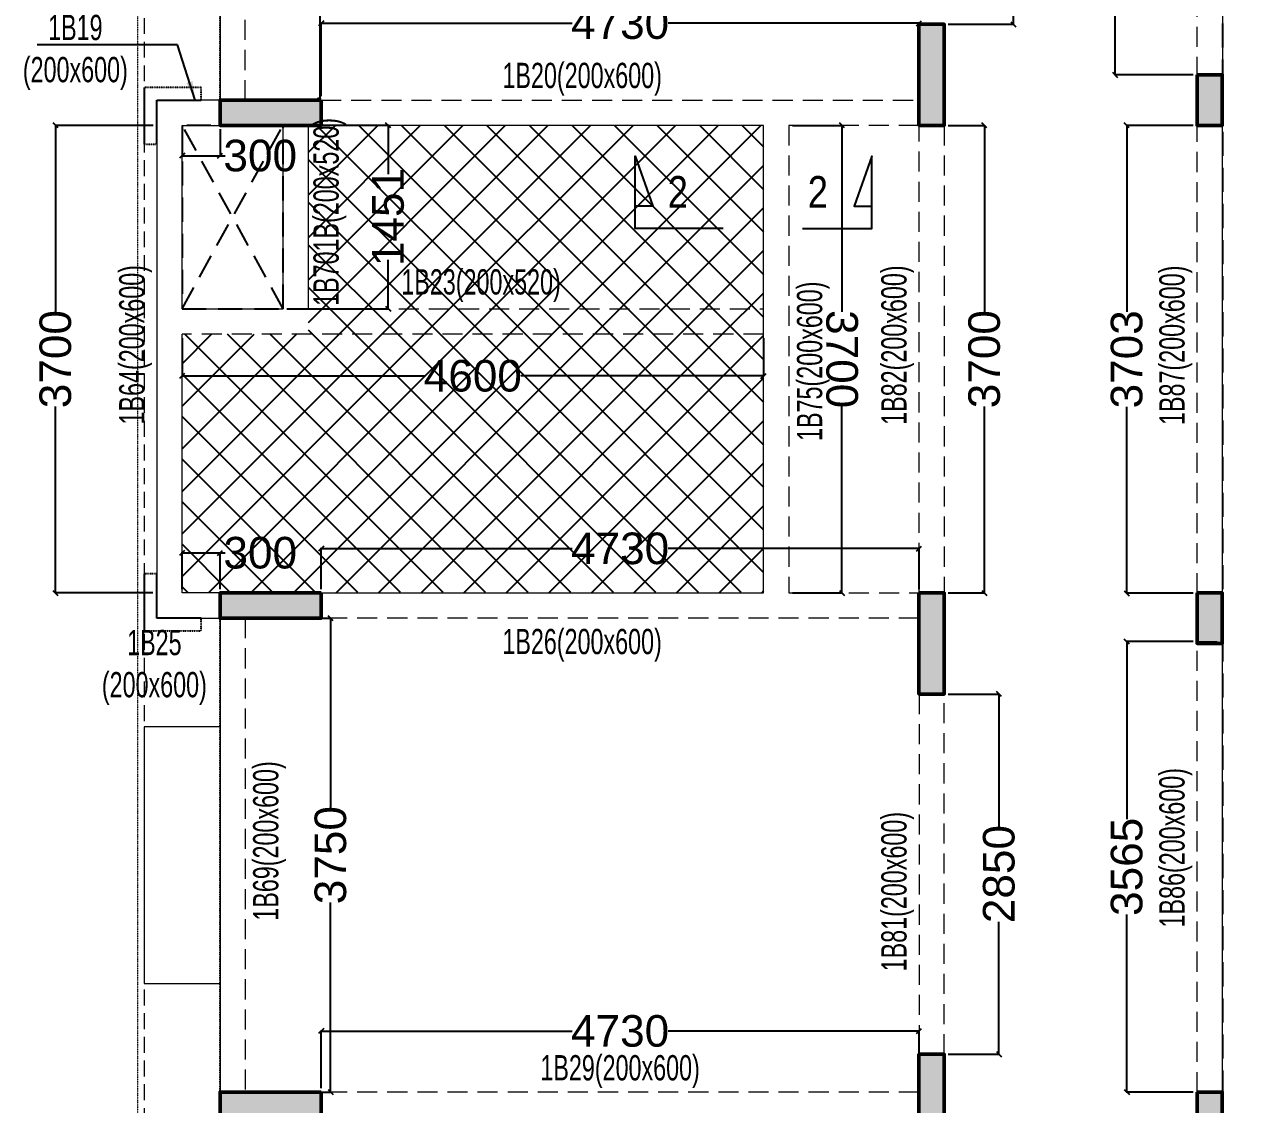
# Model space of a CAD drawing. Header units: millimetres. Extents: x 20 to 37377, y -2 to 80215.
# Drawn here: x 9102 to 18710, y 51760 to 60310 of the extents above; entities that cross this region are included whole.
import ezdxf
from ezdxf.enums import TextEntityAlignment as Align

# ---------------------------------------------------------------- set-up
doc = ezdxf.new("R2010")
doc.units = ezdxf.units.MM
for name, pattern in [('CONTINU', [0]), ('DASHED', [0.75, 0.5, -0.25]), ('HIDDEN', [9.525, 6.35, -3.175])]:
    doc.linetypes.add(name, pattern=pattern)
for name, color, linetype, lineweight in [('A-BOXING PROJECTION', 8, 'Continuous', 9), ('A-CLMN', 5, 'Continuous', 50), ('A-CONC-PATT', 253, 'Continuous', 0), ('S - BEAM', 7, 'Continuous', 13), ('S - BEAM TXT', 30, 'Continuous', 13)]:
    doc.layers.add(name, color=color, linetype=linetype, lineweight=lineweight)
for name, color, linetype in [('BAND DETAILS', 2, 'Continuous'), ('S-DIM', 8, 'Continuous'), ('SECTION', 4, 'CONTINU'), ('SL-FW-HIDDEN', 1, 'Continuous'), ('STR-COL', 3, 'Continuous'), ('TOILET SUNK BY80', 240, 'Continuous')]:
    doc.layers.add(name, color=color, linetype=linetype)
doc.styles.add('Dim.s & Anno.(Misc.)', font='ARIALN.TTF')
doc.styles.add('S - GRID TXT', font='ARIALNB.TTF')
doc.styles.add('SED', font='ARIALN.TTF', dxfattribs={"height": 50})
doc.styles.add('SOBHA', font='arial.ttf')
doc.styles.add('TITLE', font='tahoma.ttf')
doc.dimstyles.new('A-GFC-100', dxfattribs={"dimscale": 100, "dimtxt": 1.75, "dimasz": 1.5, "dimexe": 1.5, "dimexo": 0, "dimgap": 1, "dimtad": 1, "dimdec": 0, "dimdsep": 46, "dimtxsty": 'Dim.s & Anno.(Misc.)', "dimblk": 'ARCHTICK', "dimcen": 0, "dimdle": 1.5, "dimclrd": 256, "dimclre": 8, "dimclrt": 6, "dimazin": 2, "dimtfac": 1, "dimtdec": 0, "dimtix": 1, "dimtmove": 2, "dimatfit": 3, "dimfxl": 1, "dimtolj": 1, "dimlwd": -1, "dimlwe": 9, "dimarcsym": 0})
doc.dimstyles.new('S--20', dxfattribs={"dimscale": 20, "dimtxt": 12.5, "dimasz": 2, "dimexe": 0.25, "dimexo": 1.5, "dimgap": 0.1, "dimtad": 0, "dimdec": 0, "dimrnd": 0.0005, "dimzin": 0, "dimdsep": 46, "dimtxsty": 'SOBHA', "dimblk": 'OBLIQUE', "dimcen": 0.09, "dimclrd": 8, "dimclre": 8, "dimclrt": 4, "dimadec": 0, "dimazin": 0, "dimtfac": 1, "dimtdec": 0, "dimtofl": 0, "dimtmove": 0, "dimatfit": 3, "dimfxl": 0.18, "dimtolj": 1, "dimtzin": 0, "dimlwd": -1, "dimlwe": -1, "dimarcsym": 0})
pattern_1 = [(45, (91804.83, -710902.74), (-168.379802, 168.379802), []), (135, (91804.83, -710902.74), (-168.379802, -168.379802), [])]

# ---------------------------------------------------------------- blocks, each defined once
blk = doc.blocks.new('*U100')
at = {"layer": 'SL-FW-HIDDEN', "linetype": 'HIDDEN', "ltscale": 30}
blk.add_lwpolyline([(0, 16548.3), (5530.1, 16548.3), (5530.1, 0), (0, 0)], close=True, dxfattribs=at)
at = {"layer": 'SL-FW-HIDDEN', "linetype": 'DASHED', "ltscale": 250, "style": 'TITLE'}
blk.add_attdef('DECRIPTION', text='', height=125, dxfattribs=at).set_placement((960.3, 115.6), align=Align.MIDDLE_CENTER)
blk = doc.blocks.new('*U93')
at = {"layer": 'SL-FW-HIDDEN', "linetype": 'HIDDEN', "ltscale": 30}
for p, q in [((799.7, 1450.7), (0, 0)), ((0, 1450.7), (799.7, 0))]:
    blk.add_line(p, q, dxfattribs=at)
blk.add_lwpolyline([(0, 1450.7), (799.7, 1450.7), (799.7, 0), (0, 0)], close=True, dxfattribs=at)
at = {"layer": 'SL-FW-HIDDEN', "linetype": 'DASHED', "ltscale": 250, "style": 'TITLE'}
blk.add_attdef('DECRIPTION', text='', height=125, dxfattribs=at).set_placement((960.3, 115.6), align=Align.MIDDLE_CENTER)
blk = doc.blocks.new('_ArchTick')
at = {"color": 0, "linetype": 'ByBlock', "const_width": 0.15}
blk.add_lwpolyline([(-0.5, -0.5), (0.5, 0.5)], dxfattribs=at)
blk = doc.blocks.new('GFR CL')
at = {"layer": 'A-CONC-PATT'}
h = blk.add_hatch(color=256, dxfattribs=at)
h.dxf.hatch_style = 1
h.paths.add_polyline_path([(8240, 28230), (8040, 28230), (8040, 27430), (8240, 27430)])
h = blk.add_hatch(color=256, dxfattribs=at)
h.dxf.hatch_style = 1
h.paths.add_polyline_path([(10440, 27830), (10240, 27830), (10240, 27430), (10440, 27430)])
h = blk.add_hatch(color=256, dxfattribs=at)
h.dxf.hatch_style = 1
h.paths.add_polyline_path([(3310, 27430), (3310, 27630), (2510, 27630), (2510, 27430)])
h = blk.add_hatch(color=256, dxfattribs=at)
h.dxf.hatch_style = 1
h.paths.add_polyline_path([(3310, 27430), (3310, 27630), (2510, 27630), (2510, 27430)])
h = blk.add_hatch(color=256, dxfattribs=at)
h.dxf.hatch_style = 1
h.paths.add_polyline_path([(3310, 23530), (3310, 23730), (2510, 23730), (2510, 23530)])
h = blk.add_hatch(color=256, dxfattribs=at)
h.dxf.hatch_style = 1
h.paths.add_polyline_path([(3310, 23530), (3310, 23730), (2510, 23730), (2510, 23530)])
h = blk.add_hatch(color=256, dxfattribs=at)
h.dxf.hatch_style = 1
h.paths.add_polyline_path([(8240, 23730), (8040, 23730), (8040, 22930), (8240, 22930)])
h = blk.add_hatch(color=256, dxfattribs=at)
h.dxf.hatch_style = 1
h.paths.add_polyline_path([(10440, 23730), (10240, 23730), (10240, 23330), (10440, 23330)])
h = blk.add_hatch(color=256, dxfattribs=at)
h.dxf.hatch_style = 1
h.paths.add_polyline_path([(8040.2, 19280), (8240.2, 19280), (8240.2, 20080), (8040.2, 20080)])
h = blk.add_hatch(color=256, dxfattribs=at)
h.dxf.hatch_style = 1
h.paths.add_polyline_path([(3310, 19580), (3310, 19780), (2510, 19780), (2510, 19580)])
h = blk.add_hatch(color=256, dxfattribs=at)
h.dxf.hatch_style = 1
h.paths.add_polyline_path([(10440.3, 19780), (10240.3, 19780), (10240.3, 19380), (10440.3, 19380)])
at = {"layer": 'A-CLMN'}
for points, elevation in [([(8040, 28230), (8240, 28230), (8240, 27430), (8040, 27430)], 0.6), ([(10240, 27830), (10440, 27830), (10440, 27430), (10240, 27430)], 0.6), ([(3310, 27630), (3310, 27430), (2510, 27430), (2510, 27630)], 0.4), ([(3310, 27630), (3310, 27430), (2510, 27430), (2510, 27630)], 0.4), ([(3310, 23730), (3310, 23530), (2510, 23530), (2510, 23730)], 0.6), ([(3310, 23730), (3310, 23530), (2510, 23530), (2510, 23730)], 0.6), ([(8040, 23730), (8240, 23730), (8240, 22930), (8040, 22930)], 0.6), ([(10240, 23730), (10440, 23730), (10440, 23330), (10240, 23330)], 0.6), ([(8240.2, 19280), (8040.2, 19280), (8040.2, 20080), (8240.2, 20080)], 0.6), ([(3310, 19780), (3310, 19580), (2510, 19580), (2510, 19780)], 0.6), ([(10240.3, 19780), (10440.3, 19780), (10440.3, 19380), (10240.3, 19380)], 0.6)]:
    blk.add_lwpolyline(points, close=True, dxfattribs=dict(at, elevation=elevation))
blk = doc.blocks.new('ELEVATION FEATURE - ELEVATION FEATURE-2962623-GROUND FLOOR LEVEL')
at = {"layer": 'A-BOXING PROJECTION', "color": 2, "linetype": 'DASHED', "ltscale": 0.2}
blk.add_line((4979978, 4960325.6), (4979978, 4991255.6), dxfattribs=at)
at = {"layer": 'A-BOXING PROJECTION', "linetype": 'DASHED', "lineweight": 25, "ltscale": 0.2}
for p, q in [((4980628, 4979875.6), (4980628, 4983625.6)), ((4980628, 4968075.6), (4980628, 4975775.6))]:
    blk.add_line(p, q, dxfattribs=at)
at = {"layer": 'A-BOXING PROJECTION', "color": 2, "linetype": 'DASHED', "ltscale": 250}
blk.add_line((4980028, 4983524.5), (4980028, 4963825.6), dxfattribs=at)
at = {"layer": 'A-BOXING PROJECTION', "color": 2, "linetype": 'DASHED', "lineweight": 25, "ltscale": 0.2}
for p, q in [((4980478, 4979975.6), (4980028, 4979975.6)), ((4980478, 4979875.6), (4980478, 4979975.6)), ((4980128, 4979875.6), (4980478, 4979875.6)), ((4980128, 4979525.6), (4980128, 4979875.6)), ((4980028, 4979525.6), (4980128, 4979525.6)), ((4980128, 4976125.6), (4980028, 4976125.6)), ((4980128, 4975775.6), (4980128, 4976125.6)), ((4980478, 4975775.6), (4980128, 4975775.6)), ((4980478, 4975675.6), (4980478, 4975775.6)), ((4980028, 4975675.6), (4980478, 4975675.6))]:
    blk.add_line(p, q, dxfattribs=at)
at = {"layer": 'A-BOXING PROJECTION', "lineweight": 25}
for p, q in [((4980028, 4979975.6), (4980028, 4979525.6)), ((4980128, 4979525.6), (4980128, 4979875.6)), ((4980128, 4979875.6), (4980478, 4979875.6)), ((4980028, 4976125.6), (4980028, 4975675.6)), ((4980128, 4975775.6), (4980128, 4976125.6)), ((4980478, 4975775.6), (4980128, 4975775.6))]:
    blk.add_line(p, q, dxfattribs=at)
blk = doc.blocks.new('_Oblique')
at = {"color": 0, "linetype": 'ByBlock', "lineweight": -2}
blk.add_line((-0.5, -0.5), (0.5, 0.5), dxfattribs=at)
blk = doc.blocks.new('*D457')
at = {"layer": 'Defpoints', "color": 0, "linetype": 'ByBlock', "transparency": 16777216}
for p in [(16180.6, 60317.5), (11450.5, 59709.9, -0.2), (16180.6, 59709.9, -0.2)]:
    blk.add_point(p, dxfattribs=at)
at = {"layer": 'S-DIM', "color": 8, "transparency": 16777216}
for p, q in [((11450.5, 59739.9), (11450.5, 60322.5)), ((11450.5, 60317.5), (13435.7, 60317.5)), ((16180.6, 60317.5), (14195.5, 60317.5)), ((16180.6, 59739.9), (16180.6, 60322.5))]:
    blk.add_line(p, q, dxfattribs=at)
at = {"layer": 'S-DIM', "color": 8, "linetype": 'ByBlock', "transparency": 16777216, "xscale": 40, "yscale": 40, "zscale": 40, "rotation": 180}
blk.add_blockref('_Oblique', (11450.5, 60317.5), dxfattribs=at)
at = {"layer": 'S-DIM', "color": 8, "linetype": 'ByBlock', "transparency": 16777216, "xscale": 40, "yscale": 40, "zscale": 40}
blk.add_blockref('_Oblique', (16180.6, 60317.5), dxfattribs=at)
at = {"layer": 'S-DIM', "color": 4, "linetype": 'ByBlock', "transparency": 16777216, "insert": (13815.6, 60317.5), "char_height": 250, "attachment_point": 5, "style": 'SOBHA'}
blk.add_mtext('\\A1;4730', dxfattribs=at)
blk = doc.blocks.new('*D458')
at = {"layer": 'Defpoints', "color": 0, "linetype": 'ByBlock', "transparency": 16777216}
for p in [(10650.1, 63459.9, -0.9), (11441.8, 63459.9), (10650.1, 59709.9, -0.9)]:
    blk.add_point(p, dxfattribs=at)
at = {"layer": 'S-DIM', "color": 8, "transparency": 16777216}
for p, q in [((10680.1, 63459.9), (11446.8, 63459.9)), ((11441.8, 63459.9), (11441.8, 61959.7)), ((11441.8, 59709.9), (11441.8, 61210.1)), ((10680.1, 59709.9), (11446.8, 59709.9))]:
    blk.add_line(p, q, dxfattribs=at)
at = {"layer": 'S-DIM', "color": 8, "linetype": 'ByBlock', "transparency": 16777216, "xscale": 40, "yscale": 40, "zscale": 40}
for p, rotation in [((11441.8, 63459.9), 90), ((11441.8, 59709.9), 270)]:
    blk.add_blockref('_Oblique', p, dxfattribs=dict(at, rotation=rotation))
at = {"layer": 'S-DIM', "color": 4, "linetype": 'ByBlock', "transparency": 16777216, "insert": (11441.8, 61584.9), "char_height": 250, "attachment_point": 5, "rotation": 90, "style": 'SOBHA'}
blk.add_mtext('\\A1;3750', dxfattribs=at)
blk = doc.blocks.new('*D459')
at = {"layer": 'Defpoints', "color": 0, "linetype": 'ByBlock', "transparency": 16777216}
for p in [(11150.2, 59510.6, -1), (11980.7, 59510.5), (11150.1, 58059.2, -1)]:
    blk.add_point(p, dxfattribs=at)
at = {"layer": 'S-DIM', "color": 8, "transparency": 16777216}
for p, q in [((11180.2, 59510.6), (11985.7, 59510.5)), ((11980.7, 59510.5), (11980.7, 59124.2)), ((11980.6, 58059.1), (11980.7, 58445.4)), ((11180.1, 58059.2), (11985.6, 58059.1))]:
    blk.add_line(p, q, dxfattribs=at)
at = {"layer": 'S-DIM', "color": 8, "linetype": 'ByBlock', "transparency": 16777216, "xscale": 40, "yscale": 40, "zscale": 40}
for p, rotation in [((11980.7, 59510.5), 89.99685402786169), ((11980.6, 58059.1), 269.9968540278617)]:
    blk.add_blockref('_Oblique', p, dxfattribs=dict(at, rotation=rotation))
at = {"layer": 'S-DIM', "color": 4, "linetype": 'ByBlock', "transparency": 16777216, "insert": (11980.7, 58784.8), "char_height": 250, "attachment_point": 5, "rotation": 89.99685, "style": 'SOBHA'}
blk.add_mtext('\\A1;1451', dxfattribs=at)
blk = doc.blocks.new('*D337')
at = {"layer": 'Defpoints', "color": 0, "linetype": 'ByBlock', "transparency": 16777216}
for p in [(10350.4, 57856.5, 0.4), (14950.2, 57856.4, -1.2), (10350.4, 57526.8)]:
    blk.add_point(p, dxfattribs=at)
at = {"layer": 'S-DIM', "color": 8, "transparency": 16777216}
for p, q in [((10350.4, 57826.5), (10350.4, 57521.8)), ((14950.2, 57826.4), (14950.1, 57521.7)), ((10350.4, 57526.8), (12270.4, 57526.7)), ((14950.1, 57526.7), (13030.2, 57526.7))]:
    blk.add_line(p, q, dxfattribs=at)
at = {"layer": 'S-DIM', "color": 8, "linetype": 'ByBlock', "transparency": 16777216, "xscale": 40, "yscale": 40, "zscale": 40}
for p, rotation in [((10350.4, 57526.8), 179.9986213819669), ((14950.1, 57526.7), 359.9986213819669)]:
    blk.add_blockref('_Oblique', p, dxfattribs=dict(at, rotation=rotation))
at = {"layer": 'S-DIM', "color": 4, "linetype": 'ByBlock', "transparency": 16777216, "insert": (12650.3, 57526.7), "char_height": 250, "attachment_point": 5, "rotation": 359.99862, "style": 'SOBHA'}
blk.add_mtext('\\A1;4600', dxfattribs=at)
blk = doc.blocks.new('*D338')
at = {"layer": 'Defpoints', "color": 0, "linetype": 'ByBlock', "transparency": 16777216}
for p in [(10150.8, 59509.9, -0.2), (9348, 55810.1), (10149.9, 55809.9, 0.6)]:
    blk.add_point(p, dxfattribs=at)
at = {"layer": 'S-DIM', "color": 8, "transparency": 16777216}
for p, q in [((10120.8, 59509.9), (9343.9, 59510.1)), ((9348.9, 59510.1), (9348.5, 58034.9)), ((9348, 55810.1), (9348.3, 57285.3)), ((10119.9, 55809.9), (9343, 55810.1))]:
    blk.add_line(p, q, dxfattribs=at)
at = {"layer": 'S-DIM', "color": 8, "linetype": 'ByBlock', "transparency": 16777216, "xscale": 40, "yscale": 40, "zscale": 40}
for p, rotation in [((9348.9, 59510.1), 89.98626185351198), ((9348, 55810.1), 269.9862618535119)]:
    blk.add_blockref('_Oblique', p, dxfattribs=dict(at, rotation=rotation))
at = {"layer": 'S-DIM', "color": 4, "linetype": 'ByBlock', "transparency": 16777216, "insert": (9348.4, 57660.1), "char_height": 250, "attachment_point": 5, "rotation": 89.98626, "style": 'SOBHA'}
blk.add_mtext('\\A1;3700', dxfattribs=at)
blk = doc.blocks.new('*D339')
at = {"layer": 'Defpoints', "color": 0, "linetype": 'ByBlock', "transparency": 16777216}
for p in [(10350.5, 59509.9, -0.2), (10650.7, 59509.9, -0.2), (10650.7, 59269.7)]:
    blk.add_point(p, dxfattribs=at)
at = {"layer": 'S-DIM', "color": 8, "transparency": 16777216}
for p, q in [((10350.5, 59479.9), (10350.5, 59264.7)), ((10650.7, 59479.9), (10650.7, 59264.7)), ((10350.5, 59269.7), (10650.7, 59269.7)), ((10650.7, 59269.7), (10690.7, 59269.7))]:
    blk.add_line(p, q, dxfattribs=at)
at = {"layer": 'S-DIM', "color": 8, "linetype": 'ByBlock', "transparency": 16777216, "xscale": 40, "yscale": 40, "zscale": 40, "rotation": 180}
blk.add_blockref('_Oblique', (10350.5, 59269.7), dxfattribs=at)
at = {"layer": 'S-DIM', "color": 8, "linetype": 'ByBlock', "transparency": 16777216, "xscale": 40, "yscale": 40, "zscale": 40}
blk.add_blockref('_Oblique', (10650.7, 59269.7), dxfattribs=at)
at = {"layer": 'S-DIM', "color": 4, "linetype": 'ByBlock', "transparency": 16777216, "insert": (10968.4, 59269.7), "char_height": 250, "attachment_point": 5, "style": 'SOBHA'}
blk.add_mtext('\\A1;300', dxfattribs=at)
blk = doc.blocks.new('*D340')
at = {"layer": 'Defpoints', "color": 0, "linetype": 'ByBlock', "transparency": 16777216}
for p in [(10650.7, 56126.6), (10350.3, 55809.9, 0.6), (10650.7, 55809.9, 0.6)]:
    blk.add_point(p, dxfattribs=at)
at = {"layer": 'S-DIM', "color": 8, "transparency": 16777216}
for p, q in [((10350.3, 55839.9), (10350.3, 56131.6)), ((10350.3, 56126.6), (10650.7, 56126.6)), ((10650.7, 55839.9), (10650.7, 56131.6)), ((10650.7, 56126.6), (10690.7, 56126.6))]:
    blk.add_line(p, q, dxfattribs=at)
at = {"layer": 'S-DIM', "color": 8, "linetype": 'ByBlock', "transparency": 16777216, "xscale": 40, "yscale": 40, "zscale": 40, "rotation": 180}
blk.add_blockref('_Oblique', (10350.3, 56126.6), dxfattribs=at)
at = {"layer": 'S-DIM', "color": 8, "linetype": 'ByBlock', "transparency": 16777216, "xscale": 40, "yscale": 40, "zscale": 40}
blk.add_blockref('_Oblique', (10650.7, 56126.6), dxfattribs=at)
at = {"layer": 'S-DIM', "color": 4, "linetype": 'ByBlock', "transparency": 16777216, "insert": (10968.4, 56126.6), "char_height": 250, "attachment_point": 5, "style": 'SOBHA'}
blk.add_mtext('\\A1;300', dxfattribs=at)
blk = doc.blocks.new('*D341')
at = {"layer": 'Defpoints', "color": 0, "linetype": 'ByBlock', "transparency": 16777216}
for p in [(16180.6, 56160.9), (11450.5, 55809.9, -0.2), (16180.6, 55809.9, -0.2)]:
    blk.add_point(p, dxfattribs=at)
at = {"layer": 'S-DIM', "color": 8, "transparency": 16777216}
for p, q in [((11450.5, 55839.9), (11450.5, 56165.9)), ((11450.5, 56160.9), (13435.7, 56160.9)), ((16180.6, 56160.9), (14195.5, 56160.9)), ((16180.6, 55839.9), (16180.6, 56165.9))]:
    blk.add_line(p, q, dxfattribs=at)
at = {"layer": 'S-DIM', "color": 8, "linetype": 'ByBlock', "transparency": 16777216, "xscale": 40, "yscale": 40, "zscale": 40, "rotation": 180}
blk.add_blockref('_Oblique', (11450.5, 56160.9), dxfattribs=at)
at = {"layer": 'S-DIM', "color": 8, "linetype": 'ByBlock', "transparency": 16777216, "xscale": 40, "yscale": 40, "zscale": 40}
blk.add_blockref('_Oblique', (16180.6, 56160.9), dxfattribs=at)
at = {"layer": 'S-DIM', "color": 4, "linetype": 'ByBlock', "transparency": 16777216, "insert": (13815.6, 56160.9), "char_height": 250, "attachment_point": 5, "style": 'SOBHA'}
blk.add_mtext('\\A1;4730', dxfattribs=at)
blk = doc.blocks.new('*D342')
at = {"layer": 'Defpoints', "color": 0, "linetype": 'ByBlock', "transparency": 16777216}
for p in [(15149.8, 59509.9, -1), (15150, 55809.8, -1.4), (15570.9, 55809.9)]:
    blk.add_point(p, dxfattribs=at)
at = {"layer": 'S-DIM', "color": 8, "transparency": 16777216}
for p, q in [((15179.8, 59509.9), (15575.7, 59509.9)), ((15570.7, 59509.9), (15570.8, 58034.7)), ((15570.9, 55809.9), (15570.9, 57285.1)), ((15180, 55809.8), (15575.9, 55809.9))]:
    blk.add_line(p, q, dxfattribs=at)
at = {"layer": 'S-DIM', "color": 8, "linetype": 'ByBlock', "transparency": 16777216, "xscale": 40, "yscale": 40, "zscale": 40}
for p, rotation in [((15570.7, 59509.9), 90.00309577156582), ((15570.9, 55809.9), 270.0030957715658)]:
    blk.add_blockref('_Oblique', p, dxfattribs=dict(at, rotation=rotation))
at = {"layer": 'S-DIM', "color": 4, "linetype": 'ByBlock', "transparency": 16777216, "insert": (15570.8, 57659.9), "char_height": 250, "attachment_point": 5, "rotation": 270.0031, "style": 'SOBHA'}
blk.add_mtext('\\A1;3700', dxfattribs=at)
blk = doc.blocks.new('*D343')
at = {"layer": 'Defpoints', "color": 0, "linetype": 'ByBlock', "transparency": 16777216}
for p in [(16380.6, 59509.9, -0.2), (16380.6, 55809.9, -0.2), (16697.5, 55809.9)]:
    blk.add_point(p, dxfattribs=at)
at = {"layer": 'S-DIM', "color": 8, "transparency": 16777216}
for p, q in [((16410.6, 59509.9), (16702.5, 59509.9)), ((16697.5, 59509.9), (16697.5, 58034.7)), ((16697.5, 55809.9), (16697.5, 57285.1)), ((16410.6, 55809.9), (16702.5, 55809.9))]:
    blk.add_line(p, q, dxfattribs=at)
at = {"layer": 'S-DIM', "color": 8, "linetype": 'ByBlock', "transparency": 16777216, "xscale": 40, "yscale": 40, "zscale": 40}
for p, rotation in [((16697.5, 59509.9), 90), ((16697.5, 55809.9), 270)]:
    blk.add_blockref('_Oblique', p, dxfattribs=dict(at, rotation=rotation))
at = {"layer": 'S-DIM', "color": 4, "linetype": 'ByBlock', "transparency": 16777216, "insert": (16697.5, 57659.9), "char_height": 250, "attachment_point": 5, "rotation": 90, "style": 'SOBHA'}
blk.add_mtext('\\A1;3700', dxfattribs=at)
blk = doc.blocks.new('*D460')
at = {"layer": 'Defpoints', "color": 0, "linetype": 'ByBlock', "transparency": 16777216}
for p in [(16380.6, 62859.9, -0.2), (16380.6, 60309.9, -0.2), (16927.7, 60309.9)]:
    blk.add_point(p, dxfattribs=at)
at = {"layer": 'S-DIM', "color": 8, "transparency": 16777216}
for p, q in [((16410.6, 62859.9), (16932.7, 62859.9)), ((16927.7, 62859.9), (16927.7, 61961.9)), ((16927.7, 60309.9), (16927.7, 61207.9)), ((16410.6, 60309.9), (16932.7, 60309.9))]:
    blk.add_line(p, q, dxfattribs=at)
at = {"layer": 'S-DIM', "color": 8, "linetype": 'ByBlock', "transparency": 16777216, "xscale": 40, "yscale": 40, "zscale": 40}
for p, rotation in [((16927.7, 62859.9), 90), ((16927.7, 60309.9), 270)]:
    blk.add_blockref('_Oblique', p, dxfattribs=dict(at, rotation=rotation))
at = {"layer": 'S-DIM', "color": 4, "linetype": 'ByBlock', "transparency": 16777216, "insert": (16927.7, 61584.9), "char_height": 250, "attachment_point": 5, "rotation": 90, "style": 'SOBHA'}
blk.add_mtext('\\A1;2550', dxfattribs=at)
blk = doc.blocks.new('*D344')
at = {"layer": 'Defpoints', "color": 0, "linetype": 'ByBlock', "transparency": 16777216}
for p in [(18380.5, 63459.9, -0.2), (17732.3, 59910), (18380.1, 59909.9, -0.3)]:
    blk.add_point(p, dxfattribs=at)
at = {"layer": 'S-DIM', "color": 8, "transparency": 16777216}
for p, q in [((18350.5, 63459.9), (17727.8, 63460)), ((17732.8, 63460), (17732.6, 62059.8)), ((17732.3, 59910), (17732.5, 61310.2)), ((18350.1, 59909.9), (17727.3, 59910))]:
    blk.add_line(p, q, dxfattribs=at)
at = {"layer": 'S-DIM', "color": 8, "linetype": 'ByBlock', "transparency": 16777216, "xscale": 40, "yscale": 40, "zscale": 40}
for p, rotation in [((17732.8, 63460), 89.9922203523145), ((17732.3, 59910), 269.9922203523145)]:
    blk.add_blockref('_Oblique', p, dxfattribs=dict(at, rotation=rotation))
at = {"layer": 'S-DIM', "color": 4, "linetype": 'ByBlock', "transparency": 16777216, "insert": (17732.5, 61685), "char_height": 250, "attachment_point": 5, "rotation": 89.99222, "style": 'SOBHA'}
blk.add_mtext('\\A1;3550', dxfattribs=at)
blk = doc.blocks.new('*D461')
at = {"layer": 'Defpoints', "color": 0, "linetype": 'ByBlock', "transparency": 16777216}
for p in [(17824.6, 59509.9), (18380.5, 59509.9, 0.2), (18380.5, 55807.2, -0.2)]:
    blk.add_point(p, dxfattribs=at)
at = {"layer": 'S-DIM', "color": 8, "transparency": 16777216}
for p, q in [((18350.5, 59509.9), (17819.6, 59509.9)), ((17824.6, 59509.9), (17824.6, 58033.8)), ((17824.6, 55807.2), (17824.6, 57283.4)), ((18350.5, 55807.2), (17819.6, 55807.2))]:
    blk.add_line(p, q, dxfattribs=at)
at = {"layer": 'S-DIM', "color": 8, "linetype": 'ByBlock', "transparency": 16777216, "xscale": 40, "yscale": 40, "zscale": 40}
for p, rotation in [((17824.6, 59509.9), 90), ((17824.6, 55807.2), 270)]:
    blk.add_blockref('_Oblique', p, dxfattribs=dict(at, rotation=rotation))
at = {"layer": 'S-DIM', "color": 4, "linetype": 'ByBlock', "transparency": 16777216, "insert": (17824.6, 57658.6), "char_height": 250, "attachment_point": 5, "rotation": 90, "style": 'SOBHA'}
blk.add_mtext('\\A1;3703', dxfattribs=at)
blk = doc.blocks.new('*D462')
at = {"layer": 'Defpoints', "color": 0, "linetype": 'ByBlock', "transparency": 16777216}
for p in [(17824.7, 55424.5), (18380.5, 55424.5, -0.6), (18380.5, 51859.9, -0.4)]:
    blk.add_point(p, dxfattribs=at)
at = {"layer": 'S-DIM', "color": 8, "transparency": 16777216}
for p, q in [((18350.5, 55424.5), (17819.7, 55424.5)), ((17824.7, 55424.5), (17824.7, 54018.4)), ((17824.7, 51859.9), (17824.7, 53266.1)), ((18350.5, 51859.9), (17819.7, 51859.9))]:
    blk.add_line(p, q, dxfattribs=at)
at = {"layer": 'S-DIM', "color": 8, "linetype": 'ByBlock', "transparency": 16777216, "xscale": 40, "yscale": 40, "zscale": 40}
for p, rotation in [((17824.7, 55424.5), 90), ((17824.7, 51859.9), 270)]:
    blk.add_blockref('_Oblique', p, dxfattribs=dict(at, rotation=rotation))
at = {"layer": 'S-DIM', "color": 4, "linetype": 'ByBlock', "transparency": 16777216, "insert": (17824.7, 53642.2), "char_height": 250, "attachment_point": 5, "rotation": 90, "style": 'SOBHA'}
blk.add_mtext('\\A1;3565', dxfattribs=at)
blk = doc.blocks.new('*D463')
at = {"layer": 'Defpoints', "color": 0, "linetype": 'ByBlock', "transparency": 16777216}
for p in [(16380.6, 55009.9, -0.2), (16813.1, 55009.9), (16380.6, 52159.9, -0.2)]:
    blk.add_point(p, dxfattribs=at)
at = {"layer": 'S-DIM', "color": 8, "transparency": 16777216}
for p, q in [((16410.6, 55009.9), (16818.1, 55009.9)), ((16813.1, 55009.9), (16813.1, 53961.9)), ((16813.1, 52159.9), (16813.1, 53207.9)), ((16410.6, 52159.9), (16818.1, 52159.9))]:
    blk.add_line(p, q, dxfattribs=at)
at = {"layer": 'S-DIM', "color": 8, "linetype": 'ByBlock', "transparency": 16777216, "xscale": 40, "yscale": 40, "zscale": 40}
for p, rotation in [((16813.1, 55009.9), 90), ((16813.1, 52159.9), 270)]:
    blk.add_blockref('_Oblique', p, dxfattribs=dict(at, rotation=rotation))
at = {"layer": 'S-DIM', "color": 4, "linetype": 'ByBlock', "transparency": 16777216, "insert": (16813.1, 53584.9), "char_height": 250, "attachment_point": 5, "rotation": 90, "style": 'SOBHA'}
blk.add_mtext('\\A1;2850', dxfattribs=at)
blk = doc.blocks.new('*D345')
at = {"layer": 'Defpoints', "color": 0, "linetype": 'ByBlock', "transparency": 16777216}
for p in [(10850.5, 55609.9, -0.2), (11524.7, 55609.9), (10850.5, 51859.9, -0.2)]:
    blk.add_point(p, dxfattribs=at)
at = {"layer": 'S-DIM', "color": 8, "transparency": 16777216}
for p, q in [((10880.5, 55609.9), (11529.7, 55609.9)), ((11524.7, 55609.9), (11524.7, 54109.7)), ((11524.7, 51859.9), (11524.7, 53360.1)), ((10880.5, 51859.9), (11529.7, 51859.9))]:
    blk.add_line(p, q, dxfattribs=at)
at = {"layer": 'S-DIM', "color": 8, "linetype": 'ByBlock', "transparency": 16777216, "xscale": 40, "yscale": 40, "zscale": 40}
for p, rotation in [((11524.7, 55609.9), 90), ((11524.7, 51859.9), 270)]:
    blk.add_blockref('_Oblique', p, dxfattribs=dict(at, rotation=rotation))
at = {"layer": 'S-DIM', "color": 4, "linetype": 'ByBlock', "transparency": 16777216, "insert": (11524.7, 53734.9), "char_height": 250, "attachment_point": 5, "rotation": 90, "style": 'SOBHA'}
blk.add_mtext('\\A1;3750', dxfattribs=at)
blk = doc.blocks.new('*D464')
at = {"layer": 'Defpoints', "color": 0, "linetype": 'ByBlock', "transparency": 16777216}
for p in [(11450.5, 52342.3), (11450.5, 51859.9, -0.2), (16180.6, 51859.9, -0.2)]:
    blk.add_point(p, dxfattribs=at)
at = {"layer": 'S-DIM', "color": 8, "transparency": 16777216}
for p, q in [((11450.5, 51889.9), (11450.5, 52347.3)), ((11450.5, 52342.3), (13435.7, 52342.3)), ((16180.6, 52342.3), (14195.5, 52342.3)), ((16180.6, 51889.9), (16180.6, 52347.3))]:
    blk.add_line(p, q, dxfattribs=at)
at = {"layer": 'S-DIM', "color": 8, "linetype": 'ByBlock', "transparency": 16777216, "xscale": 40, "yscale": 40, "zscale": 40, "rotation": 180}
blk.add_blockref('_Oblique', (11450.5, 52342.3), dxfattribs=at)
at = {"layer": 'S-DIM', "color": 8, "linetype": 'ByBlock', "transparency": 16777216, "xscale": 40, "yscale": 40, "zscale": 40}
blk.add_blockref('_Oblique', (16180.6, 52342.3), dxfattribs=at)
at = {"layer": 'S-DIM', "color": 4, "linetype": 'ByBlock', "transparency": 16777216, "insert": (13815.6, 52342.3), "char_height": 250, "attachment_point": 5, "style": 'SOBHA'}
blk.add_mtext('\\A1;4730', dxfattribs=at)
blk = doc.blocks.new('gf roof layout')
at = {"layer": 'TOILET SUNK BY80'}
h = blk.add_hatch(dxfattribs=at)
h.set_pattern_fill('ANSI37', color=256, scale=75, style=0)
h.set_pattern_definition(pattern_1)
h.paths.add_polyline_path([(-80258.7, -2547653.2), (-83858.6, -2547653.4), (-83858.6, -2549307.2), (-80258.6, -2549307.1)])
h = blk.add_hatch(dxfattribs=at)
h.set_pattern_fill('ANSI37', color=256, scale=75, style=0)
h.set_pattern_definition(pattern_1)
edge = h.paths.add_edge_path()
edge.add_line((-80407.9, -2549307.2), (-84858.4, -2549307.1))
edge.add_line((-84858.4, -2549307.1), (-84858.5, -2551350))
edge.add_line((-84858.5, -2551350), (-84558.6, -2551350))
edge.add_line((-84558.6, -2551350), (-84359.3, -2551350))
edge.add_line((-84359.3, -2551350), (-84359.3, -2551350))
edge.add_line((-84359.3, -2551350), (-80258.5, -2551349.9))
edge.add_line((-80258.5, -2551349.9), (-80258.6, -2549307.2))
at = {"layer": 'S - BEAM', "linetype": 'ByBlock', "ltscale": 25}
for p, q in [((-84558, -2543703.7, -0.4), (-84558.3, -2547453.7, -0.4)), ((-76628.1, -2543703.7, 0.8), (-76628, -2547271, 0.4)), ((-80258.7, -2547653.7, -1.6), (-83658.6, -2547653.7, -0.8)), ((-76628.3, -2547653.7, 0.2), (-76628.3, -2551356.4, -0.2)), ((-83758.3, -2551353.7, -0.2), (-80258.5, -2551353.7, -1.6)), ((-84558.3, -2551553.7, -0.2), (-84558.3, -2555303.7, -0.2)), ((-76628.3, -2551739.1, -0.6), (-76628.3, -2555303.7, -0.4))]:
    blk.add_line(p, q, dxfattribs=at)
at = {"layer": 'S - BEAM', "linetype": 'HIDDEN', "ltscale": 25}
for p, q in [((-84358.3, -2547453.7, -0.4), (-84358, -2543703.7, -0.4)), ((-76828.1, -2547271, 0.4), (-76828.2, -2543703.7, 0.8)), ((-83758.3, -2547453.7, -0.2), (-79028.1, -2547453.7, -0.2)), ((-80059, -2547653.7, -1), (-80058.8, -2551353.7, -1.4)), ((-79028.1, -2547653.7, -0.2), (-80059, -2547653.7, -1.6)), ((-79028.1, -2551353.7, -0.2), (-79028.1, -2547653.7, -0.2)), ((-78828.1, -2547653.7, -0.2), (-78828.1, -2551353.7, -0.2)), ((-76828.3, -2551356.4, -0.2), (-76828.3, -2547653.7, 0.2)), ((-80058.8, -2551353.7, -1.6), (-79028.1, -2551353.7, -0.2)), ((-76628.3, -2551356.4, -0.2), (-76828.3, -2551356.4, -0.2)), ((-84358.6, -2551553.7, -0.2), (-84558.3, -2551553.7, -0.2)), ((-84358.3, -2551553.7, -0.2), (-84358.3, -2555303.7, -0.2)), ((-79028.1, -2551553.7, -0.2), (-83758.3, -2551553.7, -0.2)), ((-76828.3, -2551739.1, -0.6), (-76628.3, -2551739.1, -0.6)), ((-76828.3, -2555303.7, -0.4), (-76828.3, -2551739.1, -0.6)), ((-78828.1, -2552153.7, -0.2), (-79028.1, -2552153.7, -0.2)), ((-79028.1, -2552153.7, -0.2), (-79028.1, -2555003.7, -0.2)), ((-78828.1, -2555003.7, -0.2), (-78828.1, -2552153.7, -0.2)), ((-79028.1, -2555303.7, -0.2), (-83758.3, -2555303.7, -0.2))]:
    blk.add_line(p, q, dxfattribs=at)
at = {"layer": 'S - BEAM', "linetype": 'ByBlock', "ltscale": 25}
for points, elevation in [([(-84858.3, -2547653.7), (-84558, -2547653.7), (-84558, -2547453.7), (-85058.3, -2547453.7), (-85058.3, -2547653.7), (-85058, -2547653.7)], -0.2), ([(-85058, -2547653.7), (-85058.2, -2551353.7)], 0.6), ([(-84858.4, -2549104.4), (-84858.3, -2547653.7)], 0.6), ([(-84058.7, -2549104.4), (-84058.6, -2547653)], -1), ([(-83858.7, -2549104.4), (-83858.6, -2547653)], -1), ([(-84858.4, -2549104.4), (-84058.7, -2549104.4)], 0.4), ([(-84858.5, -2551353.7), (-84858.4, -2549307.1)], 0.6), ([(-85058.2, -2551353.7), (-85058.9, -2551353.7), (-85058.9, -2551553.7), (-84558, -2551553.7), (-84558, -2551353.7), (-84858.5, -2551353.7)], 0.6)]:
    blk.add_lwpolyline(points, dxfattribs=dict(at, elevation=elevation))
at = {"layer": 'S - BEAM', "linetype": 'HIDDEN', "ltscale": 25, "elevation": 0.4}
for points in [[(-83858.7, -2549104.4), (-80258.6, -2549104.5)], [(-80258.6, -2549307.2), (-84858.4, -2549307.1)]]:
    blk.add_lwpolyline(points, dxfattribs=at)
at = {"layer": 'S - BEAM', "color": 7, "linetype": 'ByBlock', "elevation": -1}
blk.add_lwpolyline([(-84558.2, -2552413.7), (-85158.4, -2552413.7), (-85158.4, -2554443.7), (-84558.3, -2554443.7)], dxfattribs=at)
at = {"layer": 'S - BEAM', "linetype": 'ByBlock', "ltscale": 25}
blk.add_polyline3d([(-80258.5, -2551353.7, -1.4), (-80258.6, -2549307.2, -1.2), (-80258.7, -2547653.7, -1)], dxfattribs=at)
at = {"layer": 'SECTION', "color": 5, "ltscale": 1000, "elevation": 0.4}
for points in [[(-80577, -2548470.7), (-81274.3, -2548470.7), (-81274.3, -2547896.8), (-81135, -2548293.9), (-81274.3, -2548293.9)], [(-79949.8, -2548470.7), (-79401.8, -2548470.7), (-79401.8, -2547896.8), (-79541.2, -2548293.9), (-79401.8, -2548293.9)]]:
    blk.add_lwpolyline(points, dxfattribs=at)
at = {"layer": 'SL-FW-HIDDEN', "color": 3, "linetype": 'DASHED', "lineweight": 5, "ltscale": 30, "xscale": -1, "rotation": 180}
for name, p in [('*U100', (-76628.1, -2543703.7, 0.8)), ('*U93', (-84858.4, -2547653.7, -0.4))]:
    blk.add_blockref(name, p, dxfattribs=at)
at = {"layer": 'S - BEAM TXT', "char_height": 200, "attachment_point": 8, "style": 'S - GRID TXT'}
for s, insert in [('{\\fSwis721 LtCn BT|b0|i0|c0|p34;\\W0.9;1B19\\P(200x600)}', (-85703.2, -2547372.6, -0.2)), ('{\\fSwis721 LtCn BT|b0|i0|c0|p34;\\W0.9;1B20(200x600)}', (-81693.1, -2547418.8, 0.4)), ('{\\fSwis721 LtCn BT|b0|i0|c0|p34;\\W0.9;1B23(200x520)}', (-82493.2, -2549052.3, 0.4)), ('{\\fSwis721 LtCn BT|b0|i0|c0|p34;\\W0.9;1B26(200x600)}', (-81693.8, -2551898.4, 0.2)), ('{\\fSwis721 LtCn BT|b0|i0|c0|p34;\\W0.9;1B25\\P(200x600)}', (-85078, -2552239.8, -0.2)), ('{\\fSwis721 LtCn BT|b0|i0|c0|p34;\\W0.9;1B29(200x600)}', (-81393.1, -2555271.5, 0.6))]:
    blk.add_mtext(s, dxfattribs=dict(at, insert=insert))
at = {"layer": 'S - BEAM TXT', "char_height": 200, "attachment_point": 8, "rotation": 90, "style": 'S - GRID TXT'}
for s, insert in [('{\\fSwis721 LtCn BT|b0|i0|c0|p34;\\W0.9;1B701B(200x520)}', (-83559.2, -2548338.9, 0.6)), ('{\\fSwis721 LtCn BT|b0|i0|c0|p34;\\W0.9;1B64(200x600)}', (-85096.5, -2549389.9, 0.6)), ('{\\fSwis721 LtCn BT|b0|i0|c0|p34;\\W0.9;1B82(200x600)}', (-79066.7, -2549392.6, 0.4)), ('{\\fSwis721 LtCn BT|b0|i0|c0|p34;\\W0.9;1B87(200x600)}', (-76866.7, -2549393.9, 0)), ('{\\fSwis721 LtCn BT|b0|i0|c0|p34;\\W0.9;1B75(200x600)}', (-79733.9, -2549520.4, -0.4)), ('{\\fSwis721 LtCn BT|b0|i0|c0|p34;\\W0.9;1B69(200x600)}', (-84036.7, -2553316.6, -0.1)), ('{\\fSwis721 LtCn BT|b0|i0|c0|p34;\\W0.9;1B86(200x600)}', (-76866.7, -2553370.3, -0.5)), ('{\\fSwis721 LtCn BT|b0|i0|c0|p34;\\W0.9;1B81(200x600)}', (-79066.5, -2553717.6, 0.4))]:
    blk.add_mtext(s, dxfattribs=dict(at, insert=insert))
at = {"layer": 'SECTION', "linetype": 'Continuous', "style": 'SED'}
for p in [(-81016.2, -2548304.8, 0.4), (-79908, -2548304.8, 0.4)]:
    blk.add_text('2', height=250, rotation=0.01051, dxfattribs=at).set_placement(p)
at = {"layer": 'STR-COL', "color": 1}
blk.add_leader([(-84753.9, -2547453.7, -0.9), (-84894.3, -2547016.7, -0.9), (-86004.9, -2547016.7, -0.9)], dimstyle='A-GFC-100', override={"dimclrd": 7}, dxfattribs=at)

msp = doc.modelspace()

# ---------------------------------------------------------------- block references
at = {"color": 1}
msp.add_blockref('gf roof layout', (95208.7, 2607163.6), dxfattribs=at)
at = {"layer": 'A-BOXING PROJECTION'}
msp.add_blockref('ELEVATION FEATURE - ELEVATION FEATURE-2962623-GROUND FLOOR LEVEL', (-4969977.9, -4920165.7, -0.9), dxfattribs=at)
at = {"layer": 'BAND DETAILS', "linetype": 'ByBlock'}
msp.add_blockref('GFR CL', (8140.1, 32079.9, -0.9), dxfattribs=at)

# ---------------------------------------------------------------- dimensions: what is measured, and where the dimension line sits
at = {"layer": 'S-DIM', "linetype": 'ByBlock'}
for base, p1, p2, picture, middle in [((11441.8, 63459.9), (10650.1, 59709.9, -0.9), (10650.1, 63459.9, -0.9), '*D458', (11441.8, 61584.9)), ((16927.7, 60309.9), (16380.6, 62859.9, -0.2), (16380.6, 60309.9, -0.2), '*D460', (16927.7, 61584.9)), ((17824.6, 59509.9), (18380.5, 55807.2, -0.2), (18380.5, 59509.9, 0.2), '*D461', (17824.6, 57658.6)), ((11524.7, 55609.9), (10850.5, 51859.9, -0.2), (10850.5, 55609.9, -0.2), '*D345', (11524.7, 53734.9)), ((17824.7, 55424.5), (18380.5, 51859.9, -0.4), (18380.5, 55424.5, -0.6), '*D462', (17824.7, 53642.2)), ((16813.1, 55009.9), (16380.6, 52159.9, -0.2), (16380.6, 55009.9, -0.2), '*D463', (16813.1, 53584.9))]:
    dim = msp.add_linear_dim(base=base, p1=p1, p2=p2, angle=90, dimstyle='S--20', dxfattribs=at)
    dim.commit()
    dim.dimension.update_dxf_attribs({"geometry": picture, "text_midpoint": middle})
for p1, p2, distance, picture, middle in [((18380.5, 63459.9, -0.2), (18380.1, 59909.9, -0.3), -647.8, '*D344', (17732.5, 61685)), ((10150.8, 59509.9, -0.2), (10149.9, 55809.9, 0.6), -801.9, '*D338', (9348.4, 57660.1)), ((11150.1, 58059.2, -1), (11150.2, 59510.6, -1), -830.6, '*D459', (11980.7, 58784.8)), ((15149.8, 59509.9, -1), (15150, 55809.8, -1.4), 421, '*D342', (15570.8, 57659.9)), ((16380.6, 59509.9, -0.2), (16380.6, 55809.9, -0.2), 316.8, '*D343', (16697.5, 57659.9)), ((14950.2, 57856.4, -1.2), (10350.4, 57856.5, 0.4), 329.7, '*D337', (12650.3, 57526.7))]:
    dim = msp.add_aligned_dim(p1=p1, p2=p2, distance=distance, dimstyle='S--20', dxfattribs=at)
    dim.commit()
    dim.dimension.update_dxf_attribs({"geometry": picture, "text_midpoint": middle})
for base, p1, p2, picture, middle in [((16180.6, 60317.5), (11450.5, 59709.9, -0.2), (16180.6, 59709.9, -0.2), '*D457', (13815.6, 60317.5)), ((10650.7, 59269.7), (10350.5, 59509.9, -0.2), (10650.7, 59509.9, -0.2), '*D339', (10968.4, 59269.7)), ((16180.6, 56160.9), (11450.5, 55809.9, -0.2), (16180.6, 55809.9, -0.2), '*D341', (13815.6, 56160.9)), ((10650.7, 56126.6), (10350.3, 55809.9, 0.6), (10650.7, 55809.9, 0.6), '*D340', (10968.4, 56126.6)), ((11450.5, 52342.3), (16180.6, 51859.9, -0.2), (11450.5, 51859.9, -0.2), '*D464', (13815.6, 52342.3))]:
    dim = msp.add_linear_dim(base=base, p1=p1, p2=p2, dimstyle='S--20', dxfattribs=at)
    dim.commit()
    dim.dimension.update_dxf_attribs({"geometry": picture, "text_midpoint": middle})

doc.saveas('drawing.dxf')
